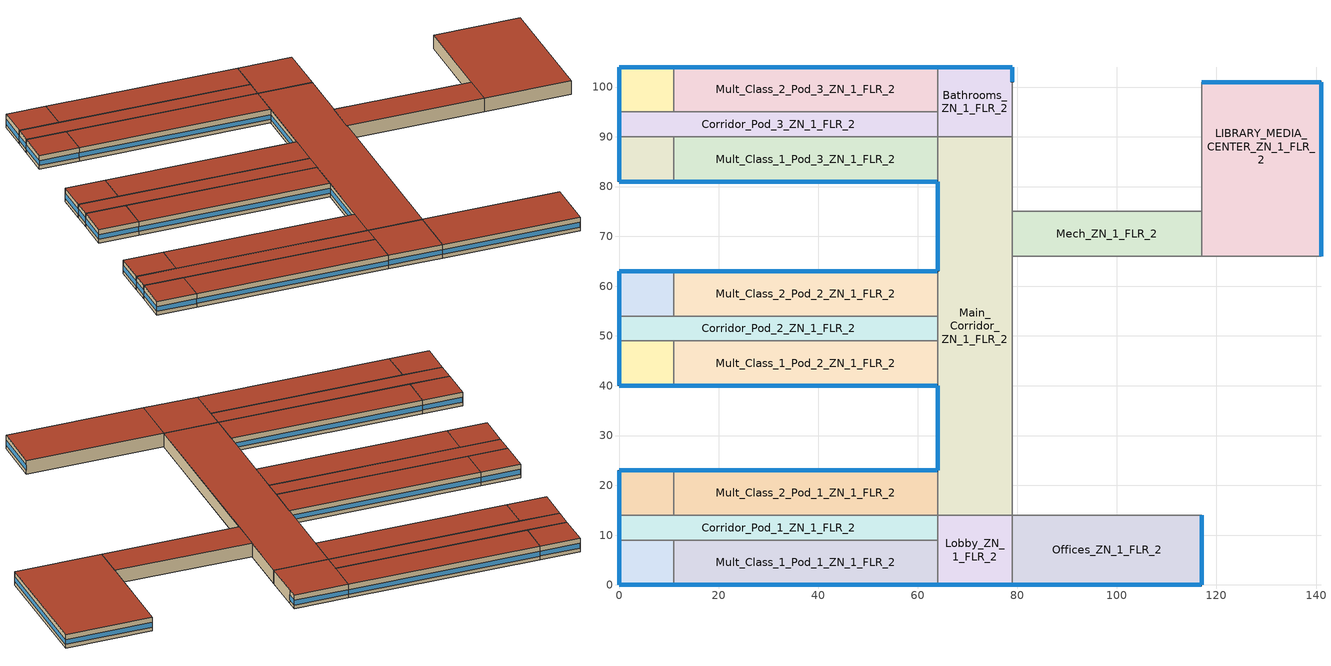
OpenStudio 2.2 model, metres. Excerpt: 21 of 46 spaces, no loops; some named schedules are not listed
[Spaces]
Bathrooms_ZN_1_FLR_2
 floor to Bathrooms_ZN_1_FLR_1: 79,104 79,90 64,90 64,104 z4
 wall outside: 79,101 79,104 64,104 z4:8
 wall to Auditorium_ZN_1_FLR_1: 79,90 79,101 z4:8
 wall to Mult_Class_2_Pod_3_ZN_1_FLR_2: 64,104 64,95 z4:8
 wall to Corridor_Pod_3_ZN_1_FLR_2: 64,95 64,90 z4:8
 wall to Main_Corridor_ZN_1_FLR_2: 64,90 79,90 z4:8
 window: 78.95,104 64.05,104 z5.1:6.51; 79,101.05 79,103.95 z5.1:6.55
 roof outside: 79,90 79,104 64,104 64,90 z8
Corner_Class_2_Pod_3_ZN_1_FLR_2
 floor to Corner_Class_2_Pod_3_ZN_1_FLR_1: 11,104 11,95 0,95 0,104 z4
 wall outside: 11,104 0,104 0,95 z4:8
 wall to Corridor_Pod_3_ZN_1_FLR_2: 0,95 11,95 z4:8
 wall to Mult_Class_2_Pod_3_ZN_1_FLR_2: 11,95 11,104 z4:8
 window: 0,103.95 0,95.05 z5.1:6.52; 10.95,104 0.05,104 z5.1:6.51
 roof outside: 11,95 11,104 0,104 0,95 z8
Corridor_Pod_1_ZN_1_FLR_2
 floor to Corridor_Pod_1_ZN_1_FLR_1: 64,14 64,9 0,9 0,14 z4
 wall outside: 0,14 0,9 z4:8
 wall to Corner_Class_1_Pod_1_ZN_1_FLR_2: 0,9 11,9 z4:8
 wall to Mult_Class_1_Pod_1_ZN_1_FLR_2: 11,9 64,9 z4:8
 wall to Corner_Class_2_Pod_1_ZN_1_FLR_2: 11,14 0,14 z4:8
 wall to Lobby_ZN_1_FLR_2: 64,9 64,14 z4:8
 wall to Mult_Class_2_Pod_1_ZN_1_FLR_2: 64,14 11,14 z4:8
 window: 0,13.95 0,9.05 z5.1:6.53
 roof outside: 64,9 64,14 0,14 0,9 z8
Corner_Class_1_Pod_3_ZN_1_FLR_2
 floor to Corner_Class_1_Pod_3_ZN_1_FLR_1: 11,90 11,81 0,81 0,90 z4
 wall outside: 0,90 0,81 11,81 z4:8
 wall to Mult_Class_1_Pod_3_ZN_1_FLR_2: 11,81 11,90 z4:8
 wall to Corridor_Pod_3_ZN_1_FLR_2: 11,90 0,90 z4:8
 window: 0.05,81 10.95,81 z5.1:6.51; 0,89.95 0,81.05 z5.1:6.52
 roof outside: 11,81 11,90 0,90 0,81 z8
Corner_Class_2_Pod_1_ZN_1_FLR_2
 floor to Corner_Class_2_Pod_1_ZN_1_FLR_1: 11,23 11,14 0,14 0,23 z4
 wall outside: 11,23 0,23 0,14 z4:8
 wall to Mult_Class_2_Pod_1_ZN_1_FLR_2: 11,14 11,23 z4:8
 window: 0,22.95 0,14.05 z5.1:6.52; 10.95,23 0.05,23 z5.1:6.51
 roof outside: 11,14 11,23 0,23 0,14 z8
Offices_ZN_1_FLR_2
 floor to Offices_ZN_1_FLR_1: 117,14 117,0 79,0 79,14 z4
 wall outside: 79,0 117,0 117,14 z4:8
 wall to Lobby_ZN_1_FLR_2: 79,14 79,0 z4:8
 wall to Gym_ZN_1_FLR_1: 117,14 79,14 z4:8
 window: 79.05,0 116.95,0 z5.1:6.5; 117,0.05 117,13.95 z5.1:6.51
 roof outside: 117,0 117,14 79,14 79,0 z8
Mult_Class_2_Pod_2_ZN_1_FLR_2
 floor to Mult_Class_2_Pod_2_ZN_1_FLR_1: 64,63 64,54 11,54 11,63 z4
 wall outside: 64,63 11,63 z4:8
 wall to Corridor_Pod_2_ZN_1_FLR_2: 11,54 64,54 z4:8
 wall to Main_Corridor_ZN_1_FLR_2: 64,54 64,63 z4:8
 wall to Corner_Class_2_Pod_2_ZN_1_FLR_2: 11,63 11,54 z4:8
 window: 63.95,63 11.05,63 z5.1:6.5
 roof outside: 64,54 64,63 11,63 11,54 z8
Mech_ZN_1_FLR_2
 floor to Mech_ZN_1_FLR_1: 117,75 117,66 79,66 79,75 z4
 wall to Gym_ZN_1_FLR_1: 79,66 117,66 z4:8
 wall to Main_Corridor_ZN_1_FLR_2: 79,75 79,66 z4:8
 wall to Auditorium_ZN_1_FLR_1: 117,75 79,75 z4:8
 wall to LIBRARY_MEDIA_CENTER_ZN_1_FLR_2: 117,66 117,75 z4:8
 roof outside: 117,66 117,75 79,75 79,66 z8
Corner_Class_1_Pod_1_ZN_1_FLR_2
 floor to Corner_Class_1_Pod_1_ZN_1_FLR_1: 11,9 11,0 0,0 0,9 z4
 wall outside: 0,9 0,0 11,0 z4:8
 wall to Mult_Class_1_Pod_1_ZN_1_FLR_2: 11,0 11,9 z4:8
 window: 0.05,0 10.95,0 z5.1:6.51; 0,8.95 0,0.05 z5.1:6.52
 roof outside: 11,0 11,9 0,9 0,0 z8
LIBRARY_MEDIA_CENTER_ZN_1_FLR_2
 floor to Kitchen_ZN_1_FLR_1: 141,75 141,66 117,66 117,75 z4
 floor to Cafeteria_ZN_1_FLR_1: 141,101 141,75 117,75 117,101 z4
 wall outside: 141,66 141,101 117,101 z4:8
 wall to Auditorium_ZN_1_FLR_1: 117,101 117,75 z4:8
 wall to Aux_Gym_ZN_1_FLR_1: 117,66 141,66 z4:8
 window: 141,66.05 141,100.95 z5.1:6.5; 140.95,101 117.05,101 z5.1:6.51
 roof outside: 141,66 141,101 117,101 117,66 z8
Corridor_Pod_3_ZN_1_FLR_2
 floor to Corridor_Pod_3_ZN_1_FLR_1: 64,95 64,90 0,90 0,95 z4
 wall outside: 0,95 0,90 z4:8
 wall to Mult_Class_2_Pod_3_ZN_1_FLR_2: 64,95 11,95 z4:8
 wall to Mult_Class_1_Pod_3_ZN_1_FLR_2: 11,90 64,90 z4:8
 window: 0,94.95 0,90.05 z5.1:6.53
 roof outside: 64,90 64,95 0,95 0,90 z8
Corner_Class_1_Pod_2_ZN_1_FLR_2
 floor to Corner_Class_1_Pod_2_ZN_1_FLR_1: 11,49 11,40 0,40 0,49 z4
 wall outside: 0,49 0,40 11,40 z4:8
 wall to Corridor_Pod_2_ZN_1_FLR_2: 11,49 0,49 z4:8
 wall to Mult_Class_1_Pod_2_ZN_1_FLR_2: 11,40 11,49 z4:8
 window: 0,48.95 0,40.05 z5.1:6.52; 0.05,40 10.95,40 z5.1:6.51
 roof outside: 11,40 11,49 0,49 0,40 z8
Corridor_Pod_2_ZN_1_FLR_2
 floor to Corridor_Pod_2_ZN_1_FLR_1: 64,54 64,49 0,49 0,54 z4
 wall outside: 0,54 0,49 z4:8
 wall to Mult_Class_1_Pod_2_ZN_1_FLR_2: 11,49 64,49 z4:8
 wall to Main_Corridor_ZN_1_FLR_2: 64,49 64,54 z4:8
 wall to Corner_Class_2_Pod_2_ZN_1_FLR_2: 11,54 0,54 z4:8
 window: 0,53.95 0,49.05 z5.1:6.53
 roof outside: 64,49 64,54 0,54 0,49 z8
Main_Corridor_ZN_1_FLR_2
 floor to Main_Corridor_ZN_1_FLR_1: 79,90 79,14 64,14 64,90 z4
 wall outside: 64,81 64,63 / 64,40 64,23 z4:8
 wall to Gym_ZN_1_FLR_1: 79,14 79,66 z4:8
 wall to Mult_Class_1_Pod_2_ZN_1_FLR_2: 64,49 64,40 z4:8
 wall to Auditorium_ZN_1_FLR_1: 79,75 79,90 z4:8
 wall to Mult_Class_2_Pod_1_ZN_1_FLR_2: 64,23 64,14 z4:8
 wall to Mult_Class_1_Pod_3_ZN_1_FLR_2: 64,90 64,81 z4:8
 wall to Lobby_ZN_1_FLR_2: 64,14 79,14 z4:8
 window: 64,39.95 64,23.05 / 64,80.95 64,63.05 z5.1:6.51
 roof outside: 79,14 79,90 64,90 64,14 z8
Mult_Class_2_Pod_1_ZN_1_FLR_2
 floor to Mult_Class_2_Pod_1_ZN_1_FLR_1: 64,23 64,14 11,14 11,23 z4
 wall outside: 64,23 11,23 z4:8
 window: 63.95,23 11.05,23 z5.1:6.5
 roof outside: 64,14 64,23 11,23 11,14 z8
Mult_Class_1_Pod_1_ZN_1_FLR_2
 floor to Mult_Class_1_Pod_1_ZN_1_FLR_1: 64,9 64,0 11,0 11,9 z4
 wall outside: 11,0 64,0 z4:8
 wall to Lobby_ZN_1_FLR_2: 64,0 64,9 z4:8
 window: 11.05,0 63.95,0 z5.1:6.5
 roof outside: 64,0 64,9 11,9 11,0 z8
Mult_Class_1_Pod_2_ZN_1_FLR_2
 floor to Mult_Class_1_Pod_2_ZN_1_FLR_1: 64,49 64,40 11,40 11,49 z4
 wall outside: 11,40 64,40 z4:8
 window: 11.05,40 63.95,40 z5.1:6.5
 roof outside: 64,40 64,49 11,49 11,40 z8
Mult_Class_1_Pod_3_ZN_1_FLR_2
 floor to Mult_Class_1_Pod_3_ZN_1_FLR_1: 64,90 64,81 11,81 11,90 z4
 wall outside: 11,81 64,81 z4:8
 window: 11.05,81 63.95,81 z5.1:6.5
 roof outside: 64,81 64,90 11,90 11,81 z8
Corner_Class_2_Pod_2_ZN_1_FLR_2
 floor to Corner_Class_2_Pod_2_ZN_1_FLR_1: 11,63 11,54 0,54 0,63 z4
 wall outside: 11,63 0,63 0,54 z4:8
 window: 0,62.95 0,54.05 z5.1:6.52; 10.95,63 0.05,63 z5.1:6.51
 roof outside: 11,54 11,63 0,63 0,54 z8
Mult_Class_2_Pod_3_ZN_1_FLR_2
 floor to Mult_Class_2_Pod_3_ZN_1_FLR_1: 64,104 64,95 11,95 11,104 z4
 wall outside: 64,104 11,104 z4:8
 window: 63.95,104 11.05,104 z5.1:6.5
 roof outside: 64,95 64,104 11,104 11,95 z8
Lobby_ZN_1_FLR_2
 floor to Lobby_ZN_1_FLR_1: 79,14 79,0 64,0 64,14 z4
 wall outside: 64,0 79,0 z4:8
 window: 64.05,0 78.95,0 z5.1:6.51
 roof outside: 79,0 79,14 64,14 64,0 z8
[Site]
Miami Intl Ap_FL_USA: Latitude {deg}=25.82; Longitude {deg}=-80.3; Time Zone {hr}=-5; Elevation {m}=11; Terrain=City
[Building]
-SecondarySchool-ASHRAE 169-2006-1A created: 2017-11-09 21:40:18 +0000: North Axis {deg}=0; Default Construction Set=90.1-2013 - SecSchl - ASHRAE 169-2006-1A; Standards Number of Stories=2; Standards Number of Above Ground Stories=0; Standards Building Type=SecondarySchool
[ClimateZones]
Climate Zone Institution Name 1=ASHRAE; Climate Zone Document Name 1=ANSI/ASHRAE Standard 169; Climate Zone Document Year 1=2006; Climate Zone Value 1=1A; Climate Zone Institution Name 2=CEC; Climate Zone Document Name 2=California Climate Zone Descriptions; Climate Zone Document Year 2=1995
[Site:WaterMainsTemperature]
Calculation Method=Correlation; Annual Average Outdoor Air Temperature {C}=24.4917; Maximum Difference In Monthly Average Outdoor Air Temperatures {deltaC}=8.7
[SizingPeriod:DesignDay] Barometric Pressure {Pa}=101193; Sky Clearness=0; Rain Indicator=0; Snow Indicator=0; Day of Month=21; Daylight Saving Time Indicator=0; Humidity Indicating Type=Wetbulb; Dry-Bulb Temperature Range Modifier Type=DefaultMultipliers
Name | Maximum Dry-Bulb Temperature {C} | Daily Dry-Bulb Temperature Range {deltaC} | Humidity Indicating Conditions at Maximum Dry-Bulb | Wind Speed {m/s} | Wind Direction {deg} | Month | Day Type | Solar Model Indicator | ASHRAE Taub | ASHRAE Taud
Miami Intl Ap Ann Htg 99.6% Condns DB | 8.7 | 0 | 8.7 | 3.8 | 340 | 1 | WinterDesignDay | ASHRAEClearSky
Miami Intl Ap Ann Clg .4% Condns DB=>MWB | 33.2 | 6.7 | 25.3 | 4.5 | 140 | 7 | SummerDesignDay | ASHRAETau | 0.528 | 1.905
[Site:GroundTemperature:BuildingSurface]
20.99, 20.98, 20.98, 21, 21.02, 23.23, 23.54, 23.61, 23.63, 21.37, 21.12, 21.04
[Material:NoMass] Thermal Absorptance=0.9; Solar Absorptance=0.7
Name | Roughness | Thermal Resistance {m2-K/W} | Visible Absorptance
CP02 CARPET PAD | VeryRough | 0.21648 | 0.8
Typical Insulation R-0.54 | Smooth | 0.0945033 | 0.7
Typical Carpet Pad | Smooth | 0.21648 | 0.8
Typical Insulation R-5.89 | Smooth | 1.03652 | 0.7
Typical Insulation R-19.72 | Smooth | 3.4722 | 0.7
Typical Insulation R-0.58 | Smooth | 0.101875 | 0.7
Typical Insulation | Smooth | 0.0282222 | 0.7
[Material]
Name | Roughness | Thickness {m} | Conductivity {W/m-K} | Density {kg/m3} | Specific Heat {J/kg-K} | Thermal Absorptance | Solar Absorptance | Visible Absorptance
100mm Normalweight concrete floor | MediumSmooth | 0.1016 | 2.31 | 2322 | 832
G01 13mm gypsum board | Smooth | 0.0127 | 0.16 | 800 | 1090 | 0.9 | 0.7 | 0.5
4 in. Normalweight Concrete Floor | MediumRough | 0.1016 | 2.31 | 2322 | 832 | 0.9 | 0.7 | 0.7
25mm Stucco | Smooth | 0.0254 | 0.72 | 1856 | 840 | 0.9 | 0.7 | 0.7
5/8 in. Gypsum Board | MediumSmooth | 0.0159 | 0.16 | 800 | 1090 | 0.9 | 0.7 | 0.7
Roof Membrane - Highly Reflective | VeryRough | 0.0095 | 0.16 | 1121.29 | 1460 | 0.75 | 0.45 | 0.7
Metal Roof Surface; F08 Metal surface | Smooth | 0.0008 | 45.28 | 7824 | 500 | 0.9 | 0.7 | 0.7
8 in. Normalweight Concrete Floor | MediumRough | 0.2032 | 2.31 | 2322 | 832 | 0.9 | 0.7 | 0.7
8 in. Concrete Block Basement Wall | MediumRough | 0.2032 | 1.326 | 1842 | 912 | 0.9 | 0.7 | 0.7
G05 25mm wood | MediumSmooth | 0.0254 | 0.15 | 608 | 1630 | 0.9 | 0.5 | 0.5
Std Wood 6inch | MediumSmooth | 0.15 | 0.12 | 540 | 1210 | 0.9 | 0.7 | 0.7
[Construction]
Typical Insulated Exterior Mass Floor R-3.11: Typical Insulation R-0.54, 4 in. Normalweight Concrete Floor, Typical Carpet Pad
Typical Insulated Steel Framed Exterior Wall R-8.06: 25mm Stucco, 5/8 in. Gypsum Board, Typical Insulation R-5.89, 5/8 in. Gypsum Board
Typical IEAD Roof - Highly Reflective R-20.83: Roof Membrane - Highly Reflective, Typical Insulation R-19.72, Metal Roof Surface
Typical Interior Floor: 100mm Normalweight concrete floor, CP02 CARPET PAD
Typical Interior Wall: G01 13mm gypsum board, G01 13mm gypsum board
Typical Interior Ceiling: CP02 CARPET PAD, 100mm Normalweight concrete floor
Typical Insulated Carpeted 8in Slab Floor: 8 in. Normalweight Concrete Floor, Typical Carpet Pad
Typical Insulated Basement Mass Wall: 8 in. Concrete Block Basement Wall
U 0.60 SHGC 0.25 Dbl 2.5mm air: Glass_2175_LayerAvg, Gap_1_W_0_0025, Glass_2022F_LayerAvg
Typical Insulated Metal Door R-1.43: F08 Metal surface, Typical Insulation R-0.58
Typical Overhead Door: Typical Insulation
U 0.75 SHGC 0.35 Simple Glazing Skylight: U 0.75 SHGC 0.35 Simple Glazing
Typical Interior Window: Clear 3mm
Typical Interior Door; Typical Interior Partition: G05 25mm wood
InteriorFurnishings: Std Wood 6inch
[DefaultConstructionSet]
90.1-2013 - SecSchl - ASHRAE 169-2006-1A: Default Exterior Surface Constructions=Default Surface Constructions 1; Default Interior Surface Constructions=Default Surface Constructions 2; Default Ground Contact Surface Constructions=Default Surface Constructions 3; Default Exterior SubSurface Constructions=Default Sub Surface Constructions 1; Default Interior SubSurface Constructions=Default Sub Surface Constructions 2; Interior Partition Construction=Typical Interior Partition
[DefaultSurfaceConstructions]
Name | Floor Construction | Wall Construction | Roof Ceiling Construction
Default Surface Constructions 1 | Typical Insulated Exterior Mass Floor R-3.11 | Typical Insulated Steel Framed Exterior Wall R-8.06 | Typical IEAD Roof - Highly Reflective R-20.83
Default Surface Constructions 2 | Typical Interior Floor | Typical Interior Wall | Typical Interior Ceiling
Default Surface Constructions 3 | Typical Insulated Carpeted 8in Slab Floor | Typical Insulated Basement Mass Wall
[DefaultSubSurfaceConstructions]
Name | Fixed Window Construction | Operable Window Construction | Door Construction | Overhead Door Construction | Skylight Construction | Tubular Daylight Dome Construction | Tubular Daylight Diffuser Construction
Default Sub Surface Constructions 1 | U 0.60 SHGC 0.25 Dbl 2.5mm air | U 0.60 SHGC 0.25 Dbl 2.5mm air | Typical Insulated Metal Door R-1.43 | Typical Overhead Door | U 0.75 SHGC 0.35 Simple Glazing Skylight | Typical Interior Window | Typical Interior Window
Default Sub Surface Constructions 2 | Typical Interior Window | Typical Interior Window | Typical Interior Door
[WindowMaterial:Glazing] Optical Data Type=SpectralAverage; Infrared Transmittance at Normal Incidence=0; Back Side Infrared Hemispherical Emissivity=0.84; Dirt Correction Factor for Solar and Visible Transmittance=1; Solar Diffusing=No
Name | Thickness {m} | Solar Transmittance at Normal Incidence | Front Side Solar Reflectance at Normal Incidence | Back Side Solar Reflectance at Normal Incidence | Visible Transmittance at Normal Incidence | Front Side Visible Reflectance at Normal Incidence | Back Side Visible Reflectance at Normal Incidence | Front Side Infrared Hemispherical Emissivity | Conductivity {W/m-K}
Glass_2175_LayerAvg | 0.0086 | 0.167758 | 0.217606 | 0.437978 | 0.416044 | 0.078729 | 0.10654 | 0.84 | 1
Glass_2022F_LayerAvg | 0.0039 | 0.355897 | 0.394095 | 0.265645 | 0.677694 | 0.042734 | 0.05547 | 0.046 | 1
Clear 3mm | 0.003 | 0.837 | 0.075 | 0.075 | 0.898 | 0.081 | 0.081 | 0.84 | 0.9
[WindowMaterial:Gas]
Gap_1_W_0_0025: Gas Type=Air; Thickness {m}=0.0025
[WindowMaterial:SimpleGlazingSystem]
U 0.75 SHGC 0.35 Simple Glazing: U-Factor {W/m2-K}=4.2587; Solar Heat Gain Coefficient=0.35; Visible Transmittance=0.23
[Space] Building Story=Building Story 2; Part of Total Floor Area=Yes
Name | Space Type | Thermal Zone
Bathrooms_ZN_1_FLR_2 | SecondarySchool Restroom | Bathrooms_ZN_1_FLR_2 ZN
Corner_Class_2_Pod_3_ZN_1_FLR_2 | SecondarySchool Classroom | Corner_Class_2_Pod_3_ZN_1_FLR_2 ZN
Corridor_Pod_1_ZN_1_FLR_2 | SecondarySchool Corridor | Corridor_Pod_1_ZN_1_FLR_2 ZN
LIBRARY_MEDIA_CENTER_ZN_1_FLR_2 | SecondarySchool Library | LIBRARY_MEDIA_CENTER_ZN_1_FLR_2 ZN
Mult_Class_1_Pod_3_ZN_1_FLR_2 | SecondarySchool Classroom | Mult_Class_1_Pod_3_ZN_1_FLR_2 ZN
Corner_Class_1_Pod_3_ZN_1_FLR_2 | SecondarySchool Classroom | Corner_Class_1_Pod_3_ZN_1_FLR_2 ZN
Corner_Class_2_Pod_1_ZN_1_FLR_2 | SecondarySchool Classroom | Corner_Class_2_Pod_1_ZN_1_FLR_2 ZN
Offices_ZN_1_FLR_2 | SecondarySchool Office | Offices_ZN_1_FLR_2 ZN
Mult_Class_2_Pod_3_ZN_1_FLR_2 | SecondarySchool Classroom | Mult_Class_2_Pod_3_ZN_1_FLR_2 ZN
Corridor_Pod_2_ZN_1_FLR_2 | SecondarySchool Corridor | Corridor_Pod_2_ZN_1_FLR_2 ZN
Mult_Class_2_Pod_2_ZN_1_FLR_2 | SecondarySchool Classroom | Mult_Class_2_Pod_2_ZN_1_FLR_2 ZN
Mech_ZN_1_FLR_2 | SecondarySchool Mechanical | Mech_ZN_1_FLR_2 ZN
Corner_Class_1_Pod_1_ZN_1_FLR_2 | SecondarySchool Classroom | Corner_Class_1_Pod_1_ZN_1_FLR_2 ZN
Corridor_Pod_3_ZN_1_FLR_2 | SecondarySchool Corridor | Corridor_Pod_3_ZN_1_FLR_2 ZN
Mult_Class_2_Pod_1_ZN_1_FLR_2 | SecondarySchool Classroom | Mult_Class_2_Pod_1_ZN_1_FLR_2 ZN
Corner_Class_1_Pod_2_ZN_1_FLR_2 | SecondarySchool Classroom | Corner_Class_1_Pod_2_ZN_1_FLR_2 ZN
Corner_Class_2_Pod_2_ZN_1_FLR_2 | SecondarySchool Classroom | Corner_Class_2_Pod_2_ZN_1_FLR_2 ZN
Mult_Class_1_Pod_1_ZN_1_FLR_2 | SecondarySchool Classroom | Mult_Class_1_Pod_1_ZN_1_FLR_2 ZN
Main_Corridor_ZN_1_FLR_2 | SecondarySchool Corridor | Main_Corridor_ZN_1_FLR_2 ZN
Lobby_ZN_1_FLR_2 | SecondarySchool Lobby | Lobby_ZN_1_FLR_2 ZN
Mult_Class_1_Pod_2_ZN_1_FLR_2 | SecondarySchool Classroom | Mult_Class_1_Pod_2_ZN_1_FLR_2 ZN
[BuildingStory]
Building Story 2: Nominal Z Coordinate {m}=4
[SpaceType] Standards Building Type=SecondarySchool
Name | Default Schedule Set | Design Specification Outdoor Air Object | Standards Space Type
SecondarySchool Office | SecondarySchool Office Schedule Set | SecondarySchool Office Ventilation | Office
SecondarySchool Lobby | SecondarySchool Lobby Schedule Set | SecondarySchool Lobby Ventilation | Lobby
SecondarySchool Mechanical | SecondarySchool Mechanical Schedule Set | SecondarySchool Mechanical Ventilation | Mechanical
SecondarySchool Restroom | SecondarySchool Restroom Schedule Set | SecondarySchool Restroom Ventilation | Restroom
SecondarySchool Library | SecondarySchool Library Schedule Set | SecondarySchool Library Ventilation | Library
SecondarySchool Corridor | SecondarySchool Corridor Schedule Set | SecondarySchool Corridor Ventilation | Corridor
SecondarySchool Classroom | SecondarySchool Classroom Schedule Set | SecondarySchool Classroom Ventilation | Classroom
[People:Definition] Number of People Calculation Method=People/Area; Fraction Radiant=0.3
Name | People per Space Floor Area {person/m2}
SecondarySchool Classroom People Definition | 0.376737
SecondarySchool Library People Definition | 0.107639
SecondarySchool Office People Definition | 0.0538196
[People] Work Efficiency Schedule=Work Efficiency Schedule; Clothing Insulation Schedule=Clothing Schedule; Air Velocity Schedule=Air Velocity Schedule
Name | People Definition | Space or SpaceType
SecondarySchool Classroom People | SecondarySchool Classroom People Definition | SecondarySchool Classroom
SecondarySchool Library People | SecondarySchool Library People Definition | SecondarySchool Library
SecondarySchool Office People | SecondarySchool Office People Definition | SecondarySchool Office
[Lights:Definition] Design Level Calculation Method=Watts/Area; Fraction Radiant=0.37; Fraction Visible=0.2
Name | Watts per Space Floor Area {W/m2}
SecondarySchool Classroom Lights Definition | 13.3472
SecondarySchool Corridor Lights Definition | 7.10418
SecondarySchool Library Lights Definition | 12.8091
SecondarySchool Lobby Lights Definition | 9.68752
SecondarySchool Mechanical Lights Definition | 4.52084
SecondarySchool Office Lights Definition | 11.9479
SecondarySchool Restroom Lights Definition | 10.5486
[Lights]
Name | Lights Definition | Space or SpaceType | Schedule
SecondarySchool Classroom Lights | SecondarySchool Classroom Lights Definition | SecondarySchool Classroom | SchoolSecondary BLDG_LIGHT_CLASSROOM_SCH OccSensor Reduction
SecondarySchool Corridor Lights | SecondarySchool Corridor Lights Definition | SecondarySchool Corridor
SecondarySchool Library Lights | SecondarySchool Library Lights Definition | SecondarySchool Library
SecondarySchool Lobby Lights | SecondarySchool Lobby Lights Definition | SecondarySchool Lobby
SecondarySchool Mechanical Lights | SecondarySchool Mechanical Lights Definition | SecondarySchool Mechanical
SecondarySchool Office Lights | SecondarySchool Office Lights Definition | SecondarySchool Office | SchoolSecondary BLDG_LIGHT_OFFICE_SCH OccSensor Reduction
SecondarySchool Restroom Lights | SecondarySchool Restroom Lights Definition | SecondarySchool Restroom | SchoolSecondary BLDG_LIGHT_BATH_SCH OccSensor Reduction
[ElectricEquipment:Definition] Design Level Calculation Method=Watts/Area; Fraction Radiant=0.5
Name | Watts per Space Floor Area {W/m2}
SecondarySchool Classroom Elec Equip Definition | 9.99967
SecondarySchool Corridor Elec Equip Definition; SecondarySchool Lobby Elec Equip Definition; SecondarySchool Mechanical Elec Equip Definition; SecondarySchool Restroom Elec Equip Definition | 3.98265
SecondarySchool Library Elec Equip Definition | 10.0104
SecondarySchool Office Elec Equip Definition | 10.7639
[ElectricEquipment]
Name | Electric Equipment Definition | Space or SpaceType
SecondarySchool Classroom Elec Equip | SecondarySchool Classroom Elec Equip Definition | SecondarySchool Classroom
SecondarySchool Corridor Elec Equip | SecondarySchool Corridor Elec Equip Definition | SecondarySchool Corridor
SecondarySchool Library Elec Equip | SecondarySchool Library Elec Equip Definition | SecondarySchool Library
SecondarySchool Lobby Elec Equip | SecondarySchool Lobby Elec Equip Definition | SecondarySchool Lobby
SecondarySchool Mechanical Elec Equip | SecondarySchool Mechanical Elec Equip Definition | SecondarySchool Mechanical
SecondarySchool Office Elec Equip | SecondarySchool Office Elec Equip Definition | SecondarySchool Office
SecondarySchool Restroom Elec Equip | SecondarySchool Restroom Elec Equip Definition | SecondarySchool Restroom
[DesignSpecification:OutdoorAir] Outdoor Air Method=Sum; Outdoor Air Flow per Person {m3/s-person}=0; Outdoor Air Flow Rate {m3/s}=0; Outdoor Air Flow Air Changes per Hour {1/hr}=0
Name | Outdoor Air Flow per Floor Area {m3/s-m2}
SecondarySchool Classroom Ventilation | 0.0023876
SecondarySchool Corridor Ventilation; SecondarySchool Lobby Ventilation; SecondarySchool Restroom Ventilation | 0.0003048
SecondarySchool Library Ventilation | 0.0011176
SecondarySchool Mechanical Ventilation | 0.0006096
SecondarySchool Office Ventilation | 0.0004318
[DefaultScheduleSet] People Activity Level Schedule=SchoolSecondary ACTIVITY_SCH; Electric Equipment Schedule=SchoolSecondary BLDG_EQUIP_SCH; Infiltration Schedule=SchoolSecondary INFIL_SCH_PNNL
Name | Number of People Schedule | Lighting Schedule
SecondarySchool Classroom Schedule Set | SchoolSecondary BLDG_OCC_SCH | SchoolSecondary BLDG_LIGHT_CLASSROOM_SCH
SecondarySchool Corridor Schedule Set | SchoolSecondary BLDG_OCC_SCH | SchoolSecondary BLDG_LIGHT_CORRIDOR_SCH
SecondarySchool Library Schedule Set | SchoolSecondary BLDG_OCC_SCH | SchoolSecondary BLDG_LIGHT_LIBRARY_SCH
SecondarySchool Lobby Schedule Set | SchoolSecondary BLDG_OCC_SCH | SchoolSecondary BLDG_LIGHT_LOBBYFLR1_SCH
SecondarySchool Mechanical Schedule Set | SchoolSecondary BLDG_OCC_SCH | SchoolSecondary BLDG_LIGHT_SCH
SecondarySchool Office Schedule Set | SchoolSecondary BLDG_OCC_SCH_Offices | SchoolSecondary BLDG_LIGHT_OFFICE_SCH
SecondarySchool Restroom Schedule Set | SchoolSecondary BLDG_OCC_SCH | SchoolSecondary BLDG_LIGHT_BATH_SCH
[ThermostatSetpoint:DualSetpoint]
Name | Heating Setpoint Temperature Schedule | Cooling Setpoint Temperature Schedule
SecondarySchool Restroom Thermostat 2; SecondarySchool Mechanical Thermostat 2 | SchoolSecondary HTGSETP_SCH_Setback | SchoolSecondary CLGSETP_SCH_Setback
SecondarySchool Classroom Thermostat 2; SecondarySchool Classroom Thermostat 4; SecondarySchool Classroom Thermostat 6; SecondarySchool Classroom Thermostat 8; SecondarySchool Classroom Thermostat 10; SecondarySchool Classroom Thermostat 12; SecondarySchool Corridor Thermostat 2; SecondarySchool Corridor Thermostat 4; SecondarySchool Corridor Thermostat 6; SecondarySchool Library Thermostat 1; SecondarySchool Lobby Thermostat 2; SecondarySchool Corridor Thermostat 8; SecondarySchool Classroom Thermostat 14; SecondarySchool Classroom Thermostat 16; SecondarySchool Classroom Thermostat 18; SecondarySchool Classroom Thermostat 20; SecondarySchool Classroom Thermostat 22; SecondarySchool Classroom Thermostat 24; SecondarySchool Office Thermostat 2 | SchoolSecondary HTGSETP_SCH_YES_OPTIMUM | SchoolSecondary CLGSETP_SCH_NO_SETBACK
[SpaceInfiltration:DesignFlowRate] Schedule=SchoolSecondary INFIL_SCH_PNNL; Design Flow Rate Calculation Method=Flow/ExteriorArea; Constant Term Coefficient=0; Temperature Term Coefficient=0; Velocity Term Coefficient=0.224; Velocity Squared Term Coefficient=0
Name | Space or SpaceType | Flow per Exterior Surface Area {m3/s-m2}
Bathrooms_ZN_1_FLR_2 Infiltration | Bathrooms_ZN_1_FLR_2 | 0.000145423
Corner_Class_1_Pod_1_ZN_1_FLR_2 Infiltration | Corner_Class_1_Pod_1_ZN_1_FLR_2 | 0.000254558
Corner_Class_1_Pod_2_ZN_1_FLR_2 Infiltration | Corner_Class_1_Pod_2_ZN_1_FLR_2 | 0.000254558
Corner_Class_1_Pod_3_ZN_1_FLR_2 Infiltration | Corner_Class_1_Pod_3_ZN_1_FLR_2 | 0.000254558
Corner_Class_2_Pod_1_ZN_1_FLR_2 Infiltration | Corner_Class_2_Pod_1_ZN_1_FLR_2 | 0.000254558
Corner_Class_2_Pod_2_ZN_1_FLR_2 Infiltration | Corner_Class_2_Pod_2_ZN_1_FLR_2 | 0.000254558
Corner_Class_2_Pod_3_ZN_1_FLR_2 Infiltration | Corner_Class_2_Pod_3_ZN_1_FLR_2 | 0.000254558
Corridor_Pod_1_ZN_1_FLR_2 Infiltration | Corridor_Pod_1_ZN_1_FLR_2 | 3.35043e-05
Corridor_Pod_2_ZN_1_FLR_2 Infiltration | Corridor_Pod_2_ZN_1_FLR_2 | 3.35043e-05
Corridor_Pod_3_ZN_1_FLR_2 Infiltration | Corridor_Pod_3_ZN_1_FLR_2 | 3.35043e-05
LIBRARY_MEDIA_CENTER_ZN_1_FLR_2 Infiltration | LIBRARY_MEDIA_CENTER_ZN_1_FLR_2 | 0.000124925
Lobby_ZN_1_FLR_2 Infiltration | Lobby_ZN_1_FLR_2 | 0.000126572
Main_Corridor_ZN_1_FLR_2 Infiltration | Main_Corridor_ZN_1_FLR_2 | 6.22971e-05
Mult_Class_1_Pod_1_ZN_1_FLR_2 Infiltration | Mult_Class_1_Pod_1_ZN_1_FLR_2 | 0.000175253
Mult_Class_1_Pod_2_ZN_1_FLR_2 Infiltration | Mult_Class_1_Pod_2_ZN_1_FLR_2 | 0.000175253
Mult_Class_1_Pod_3_ZN_1_FLR_2 Infiltration | Mult_Class_1_Pod_3_ZN_1_FLR_2 | 0.000175253
Mult_Class_2_Pod_1_ZN_1_FLR_2 Infiltration | Mult_Class_2_Pod_1_ZN_1_FLR_2 | 0.000175253
Mult_Class_2_Pod_2_ZN_1_FLR_2 Infiltration | Mult_Class_2_Pod_2_ZN_1_FLR_2 | 0.000175253
Mult_Class_2_Pod_3_ZN_1_FLR_2 Infiltration | Mult_Class_2_Pod_3_ZN_1_FLR_2 | 0.000175253
Offices_ZN_1_FLR_2 Infiltration | Offices_ZN_1_FLR_2 | 0.000160096
[InternalMass:Definition]
Internal Mass Definition 1: Construction=InteriorFurnishings; Design Level Calculation Method=SurfaceArea/Area; Surface Area per Space Floor Area=2
[InternalMass] Internal Mass Definition=Internal Mass Definition 1
Name | Space or SpaceType
Corner_Class_1_Pod_1_ZN_1_FLR_2 Mass | Corner_Class_1_Pod_1_ZN_1_FLR_2
Mult_Class_1_Pod_1_ZN_1_FLR_2 Mass | Mult_Class_1_Pod_1_ZN_1_FLR_2
Corridor_Pod_1_ZN_1_FLR_2 Mass | Corridor_Pod_1_ZN_1_FLR_2
Corner_Class_2_Pod_1_ZN_1_FLR_2 Mass | Corner_Class_2_Pod_1_ZN_1_FLR_2
Mult_Class_2_Pod_1_ZN_1_FLR_2 Mass | Mult_Class_2_Pod_1_ZN_1_FLR_2
Corner_Class_1_Pod_2_ZN_1_FLR_2 Mass | Corner_Class_1_Pod_2_ZN_1_FLR_2
Mult_Class_1_Pod_2_ZN_1_FLR_2 Mass | Mult_Class_1_Pod_2_ZN_1_FLR_2
Corridor_Pod_2_ZN_1_FLR_2 Mass | Corridor_Pod_2_ZN_1_FLR_2
Corner_Class_2_Pod_2_ZN_1_FLR_2 Mass | Corner_Class_2_Pod_2_ZN_1_FLR_2
Mult_Class_2_Pod_2_ZN_1_FLR_2 Mass | Mult_Class_2_Pod_2_ZN_1_FLR_2
Corner_Class_1_Pod_3_ZN_1_FLR_2 Mass | Corner_Class_1_Pod_3_ZN_1_FLR_2
Mult_Class_1_Pod_3_ZN_1_FLR_2 Mass | Mult_Class_1_Pod_3_ZN_1_FLR_2
Corridor_Pod_3_ZN_1_FLR_2 Mass | Corridor_Pod_3_ZN_1_FLR_2
Corner_Class_2_Pod_3_ZN_1_FLR_2 Mass | Corner_Class_2_Pod_3_ZN_1_FLR_2
Mult_Class_2_Pod_3_ZN_1_FLR_2 Mass | Mult_Class_2_Pod_3_ZN_1_FLR_2
Main_Corridor_ZN_1_FLR_2 Mass | Main_Corridor_ZN_1_FLR_2
Lobby_ZN_1_FLR_2 Mass | Lobby_ZN_1_FLR_2
Bathrooms_ZN_1_FLR_2 Mass; Bathrooms_ZN_1_FLR_2 Mass 1 | Bathrooms_ZN_1_FLR_2
Offices_ZN_1_FLR_2 Mass | Offices_ZN_1_FLR_2
LIBRARY_MEDIA_CENTER_ZN_1_FLR_2 Mass | LIBRARY_MEDIA_CENTER_ZN_1_FLR_2
Mech_ZN_1_FLR_2 Mass | Mech_ZN_1_FLR_2
[ThermalZone] Use Ideal Air Loads=No
Name | Primary Daylighting Control | Fraction of Zone Controlled by Primary Daylighting Control | Secondary Daylighting Control | Fraction of Zone Controlled by Secondary Daylighting Control | Thermostat
Bathrooms_ZN_1_FLR_2 ZN | Bathrooms_ZN_1_FLR_2 Daylt Sensor 1 | 0.200049 | Bathrooms_ZN_1_FLR_2 Daylt Sensor 2 | 0.158434 | SecondarySchool Restroom Thermostat 2
Corner_Class_1_Pod_1_ZN_1_FLR_2 ZN | Corner_Class_1_Pod_1_ZN_1_FLR_2 Daylt Sensor 1 | 0.444052 | Corner_Class_1_Pod_1_ZN_1_FLR_2 Daylt Sensor 2 | 0.316343 | SecondarySchool Classroom Thermostat 2
Corner_Class_1_Pod_2_ZN_1_FLR_2 ZN | Corner_Class_1_Pod_2_ZN_1_FLR_2 Daylt Sensor 1 | 0.444052 | Corner_Class_1_Pod_2_ZN_1_FLR_2 Daylt Sensor 2 | 0.316343 | SecondarySchool Classroom Thermostat 4
Corner_Class_1_Pod_3_ZN_1_FLR_2 ZN | Corner_Class_1_Pod_3_ZN_1_FLR_2 Daylt Sensor 1 | 0.444052 | Corner_Class_1_Pod_3_ZN_1_FLR_2 Daylt Sensor 2 | 0.316343 | SecondarySchool Classroom Thermostat 6
Corner_Class_2_Pod_1_ZN_1_FLR_2 ZN | Corner_Class_2_Pod_1_ZN_1_FLR_2 Daylt Sensor 1 | 0.444052 | Corner_Class_2_Pod_1_ZN_1_FLR_2 Daylt Sensor 2 | 0.316343 | SecondarySchool Classroom Thermostat 8
Corner_Class_2_Pod_2_ZN_1_FLR_2 ZN | Corner_Class_2_Pod_2_ZN_1_FLR_2 Daylt Sensor 1 | 0.444052 | Corner_Class_2_Pod_2_ZN_1_FLR_2 Daylt Sensor 2 | 0.316343 | SecondarySchool Classroom Thermostat 10
Corner_Class_2_Pod_3_ZN_1_FLR_2 ZN | Corner_Class_2_Pod_3_ZN_1_FLR_2 Daylt Sensor 1 | 0.444052 | Corner_Class_2_Pod_3_ZN_1_FLR_2 Daylt Sensor 2 | 0.316343 | SecondarySchool Classroom Thermostat 12
Corridor_Pod_1_ZN_1_FLR_2 ZN |  |  |  |  | SecondarySchool Corridor Thermostat 2
Corridor_Pod_2_ZN_1_FLR_2 ZN |  |  |  |  | SecondarySchool Corridor Thermostat 4
Corridor_Pod_3_ZN_1_FLR_2 ZN |  |  |  |  | SecondarySchool Corridor Thermostat 6
LIBRARY_MEDIA_CENTER_ZN_1_FLR_2 ZN | LIBRARY_MEDIA_CENTER_ZN_1_FLR_2 Daylt Sensor 1 | 0.16846 | LIBRARY_MEDIA_CENTER_ZN_1_FLR_2 Daylt Sensor 2 | 0.15352 | SecondarySchool Library Thermostat 1
Lobby_ZN_1_FLR_2 ZN | Lobby_ZN_1_FLR_2 Daylt Sensor 1 | 0.179241 | Lobby_ZN_1_FLR_2 Daylt Sensor 2 | 0.179241 | SecondarySchool Lobby Thermostat 2
Main_Corridor_ZN_1_FLR_2 ZN | Main_Corridor_ZN_1_FLR_2 Daylt Sensor 1 | 0.087597 | Main_Corridor_ZN_1_FLR_2 Daylt Sensor 2 | 0.087597 | SecondarySchool Corridor Thermostat 8
Mech_ZN_1_FLR_2 ZN |  |  |  |  | SecondarySchool Mechanical Thermostat 2
Mult_Class_1_Pod_1_ZN_1_FLR_2 ZN | Mult_Class_1_Pod_1_ZN_1_FLR_2 Daylt Sensor 1 | 0.278073 | Mult_Class_1_Pod_1_ZN_1_FLR_2 Daylt Sensor 2 | 0.278073 | SecondarySchool Classroom Thermostat 14
Mult_Class_1_Pod_2_ZN_1_FLR_2 ZN | Mult_Class_1_Pod_2_ZN_1_FLR_2 Daylt Sensor 1 | 0.278073 | Mult_Class_1_Pod_2_ZN_1_FLR_2 Daylt Sensor 2 | 0.278073 | SecondarySchool Classroom Thermostat 16
Mult_Class_1_Pod_3_ZN_1_FLR_2 ZN | Mult_Class_1_Pod_3_ZN_1_FLR_2 Daylt Sensor 1 | 0.278073 | Mult_Class_1_Pod_3_ZN_1_FLR_2 Daylt Sensor 2 | 0.278073 | SecondarySchool Classroom Thermostat 18
Mult_Class_2_Pod_1_ZN_1_FLR_2 ZN | Mult_Class_2_Pod_1_ZN_1_FLR_2 Daylt Sensor 1 | 0.278073 | Mult_Class_2_Pod_1_ZN_1_FLR_2 Daylt Sensor 2 | 0.278073 | SecondarySchool Classroom Thermostat 20
Mult_Class_2_Pod_2_ZN_1_FLR_2 ZN | Mult_Class_2_Pod_2_ZN_1_FLR_2 Daylt Sensor 1 | 0.278073 | Mult_Class_2_Pod_2_ZN_1_FLR_2 Daylt Sensor 2 | 0.278073 | SecondarySchool Classroom Thermostat 22
Mult_Class_2_Pod_3_ZN_1_FLR_2 ZN | Mult_Class_2_Pod_3_ZN_1_FLR_2 Daylt Sensor 1 | 0.278073 | Mult_Class_2_Pod_3_ZN_1_FLR_2 Daylt Sensor 2 | 0.278073 | SecondarySchool Classroom Thermostat 24
Offices_ZN_1_FLR_2 ZN | Offices_ZN_1_FLR_2 Daylt Sensor 1 | 0.233078 | Offices_ZN_1_FLR_2 Daylt Sensor 2 | 0.209452 | SecondarySchool Office Thermostat 2
[Exterior:Lights:Definition]
Name | Design Level {W}
Occ Sensing Exterior Lights Def | 8427.85
NonDimming Exterior Lights Def | 353.47
[Exterior:Lights] Control Option=AstronomicalClock
Name | Exterior Lights Definition | Schedule
Occ Sensing Exterior Lights Def | Occ Sensing Exterior Lights Def | SchoolSecondary Exterior_lighting_schedule_b
NonDimming Exterior Lights Def | NonDimming Exterior Lights Def | SchoolSecondary Exterior_lighting_schedule_a
[Daylighting:Control] Position Z-Coordinate {m}=0.762; Lighting Control Type=Stepped; Minimum Input Power Fraction for Continuous Dimming Control=0.3; Minimum Light Output Fraction for Continuous Dimming Control=0.2; Number of Stepped Control Steps=3; Probability Lighting will be Reset When Needed in Manual Stepped Control=1; Maximum Allowable Discomfort Glare Index=22
Name | Space | Position X-Coordinate {m} | Position Y-Coordinate {m} | Illuminance Setpoint {lux}
Bathrooms_ZN_1_FLR_2 Daylt Sensor 1 | Bathrooms_ZN_1_FLR_2 | 13.3181 | 12.5 | 375
Bathrooms_ZN_1_FLR_2 Daylt Sensor 2 | Bathrooms_ZN_1_FLR_2 | 11.6108 | 12.5 | 375
Corner_Class_1_Pod_1_ZN_1_FLR_2 Daylt Sensor 1 | Corner_Class_1_Pod_1_ZN_1_FLR_2 | 5.5 | 1.65848 | 500
Corner_Class_1_Pod_1_ZN_1_FLR_2 Daylt Sensor 2 | Corner_Class_1_Pod_1_ZN_1_FLR_2 | 5.5 | 3.34208 | 500
Corner_Class_1_Pod_2_ZN_1_FLR_2 Daylt Sensor 1 | Corner_Class_1_Pod_2_ZN_1_FLR_2 | 5.5 | 1.65848 | 500
Corner_Class_1_Pod_2_ZN_1_FLR_2 Daylt Sensor 2 | Corner_Class_1_Pod_2_ZN_1_FLR_2 | 5.5 | 3.34208 | 500
Corner_Class_1_Pod_3_ZN_1_FLR_2 Daylt Sensor 1 | Corner_Class_1_Pod_3_ZN_1_FLR_2 | 5.5 | 1.65848 | 500
Corner_Class_1_Pod_3_ZN_1_FLR_2 Daylt Sensor 2 | Corner_Class_1_Pod_3_ZN_1_FLR_2 | 5.5 | 3.34208 | 500
Corner_Class_2_Pod_1_ZN_1_FLR_2 Daylt Sensor 1 | Corner_Class_2_Pod_1_ZN_1_FLR_2 | 1.66037 | 4.5 | 500
Corner_Class_2_Pod_1_ZN_1_FLR_2 Daylt Sensor 2 | Corner_Class_2_Pod_1_ZN_1_FLR_2 | 3.3459 | 4.5 | 500
Corner_Class_2_Pod_2_ZN_1_FLR_2 Daylt Sensor 1 | Corner_Class_2_Pod_2_ZN_1_FLR_2 | 1.66037 | 4.5 | 500
Corner_Class_2_Pod_2_ZN_1_FLR_2 Daylt Sensor 2 | Corner_Class_2_Pod_2_ZN_1_FLR_2 | 3.3459 | 4.5 | 500
Corner_Class_2_Pod_3_ZN_1_FLR_2 Daylt Sensor 1 | Corner_Class_2_Pod_3_ZN_1_FLR_2 | 1.66037 | 4.5 | 500
Corner_Class_2_Pod_3_ZN_1_FLR_2 Daylt Sensor 2 | Corner_Class_2_Pod_3_ZN_1_FLR_2 | 3.3459 | 4.5 | 500
LIBRARY_MEDIA_CENTER_ZN_1_FLR_2 Daylt Sensor 1 | LIBRARY_MEDIA_CENTER_ZN_1_FLR_2 | 22.3473 | 17.5 | 500
LIBRARY_MEDIA_CENTER_ZN_1_FLR_2 Daylt Sensor 2 | LIBRARY_MEDIA_CENTER_ZN_1_FLR_2 | 20.6696 | 17.5 | 500
Lobby_ZN_1_FLR_2 Daylt Sensor 1 | Lobby_ZN_1_FLR_2 | 7.5 | 1.65619 | 300
Lobby_ZN_1_FLR_2 Daylt Sensor 2 | Lobby_ZN_1_FLR_2 | 7.5 | 3.33748 | 300
Main_Corridor_ZN_1_FLR_2 Daylt Sensor 1 | Main_Corridor_ZN_1_FLR_2 | 1.65547 | 17.5 | 375
Main_Corridor_ZN_1_FLR_2 Daylt Sensor 2 | Main_Corridor_ZN_1_FLR_2 | 3.33603 | 17.5 | 375
Mult_Class_1_Pod_1_ZN_1_FLR_2 Daylt Sensor 1 | Mult_Class_1_Pod_1_ZN_1_FLR_2 | 26.5 | 1.65176 | 500
Mult_Class_1_Pod_1_ZN_1_FLR_2 Daylt Sensor 2 | Mult_Class_1_Pod_1_ZN_1_FLR_2 | 26.5 | 3.32854 | 500
Mult_Class_1_Pod_2_ZN_1_FLR_2 Daylt Sensor 1 | Mult_Class_1_Pod_2_ZN_1_FLR_2 | 26.5 | 1.65176 | 500
Mult_Class_1_Pod_2_ZN_1_FLR_2 Daylt Sensor 2 | Mult_Class_1_Pod_2_ZN_1_FLR_2 | 26.5 | 3.32854 | 500
Mult_Class_1_Pod_3_ZN_1_FLR_2 Daylt Sensor 1 | Mult_Class_1_Pod_3_ZN_1_FLR_2 | 26.5 | 1.65176 | 500
Mult_Class_1_Pod_3_ZN_1_FLR_2 Daylt Sensor 2 | Mult_Class_1_Pod_3_ZN_1_FLR_2 | 26.5 | 3.32854 | 500
Mult_Class_2_Pod_1_ZN_1_FLR_2 Daylt Sensor 1 | Mult_Class_2_Pod_1_ZN_1_FLR_2 | 26.5 | 7.34824 | 500
Mult_Class_2_Pod_1_ZN_1_FLR_2 Daylt Sensor 2 | Mult_Class_2_Pod_1_ZN_1_FLR_2 | 26.5 | 5.67146 | 500
Mult_Class_2_Pod_2_ZN_1_FLR_2 Daylt Sensor 1 | Mult_Class_2_Pod_2_ZN_1_FLR_2 | 26.5 | 7.34824 | 500
Mult_Class_2_Pod_2_ZN_1_FLR_2 Daylt Sensor 2 | Mult_Class_2_Pod_2_ZN_1_FLR_2 | 26.5 | 5.67146 | 500
Mult_Class_2_Pod_3_ZN_1_FLR_2 Daylt Sensor 1 | Mult_Class_2_Pod_3_ZN_1_FLR_2 | 26.5 | 7.34824 | 500
Mult_Class_2_Pod_3_ZN_1_FLR_2 Daylt Sensor 2 | Mult_Class_2_Pod_3_ZN_1_FLR_2 | 26.5 | 5.67146 | 500
Offices_ZN_1_FLR_2 Daylt Sensor 1 | Offices_ZN_1_FLR_2 | 19 | 1.65245 | 375
Offices_ZN_1_FLR_2 Daylt Sensor 2 | Offices_ZN_1_FLR_2 | 19 | 3.32993 | 375
[Schedule:Ruleset]
Name | Default Day Schedule | Summer Design Day Schedule | Winter Design Day Schedule
SchoolSecondary INFIL_SCH_PNNL | SchoolSecondary INFIL_SCH_PNNL Default | SchoolSecondary INFIL_SCH_PNNL Summer Design Day | SchoolSecondary INFIL_SCH_PNNL Winter Design Day
SchoolSecondary BLDG_LIGHT_LIBRARY_SCH | SchoolSecondary BLDG_LIGHT_LIBRARY_SCH Default | SchoolSecondary BLDG_LIGHT_LIBRARY_SCH Summer Design Day | SchoolSecondary BLDG_LIGHT_LIBRARY_SCH Winter Design Day
SchoolSecondary HTGSETP_SCH_Setback | SchoolSecondary HTGSETP_SCH_Setback Default | SchoolSecondary HTGSETP_SCH_Setback Summer Design Day | SchoolSecondary HTGSETP_SCH_Setback Winter Design Day
SchoolSecondary CLGSETP_SCH_Setback | SchoolSecondary CLGSETP_SCH_Setback Default | SchoolSecondary CLGSETP_SCH_Setback Summer Design Day | SchoolSecondary CLGSETP_SCH_Setback Winter Design Day
SchoolSecondary Exterior_lighting_schedule_b | SchoolSecondary Exterior_lighting_schedule_b Default | SchoolSecondary Exterior_lighting_schedule_b Summer Design Day | SchoolSecondary Exterior_lighting_schedule_b Winter Design Day
SchoolSecondary Exterior_lighting_schedule_a | SchoolSecondary Exterior_lighting_schedule_a Default | SchoolSecondary Exterior_lighting_schedule_a Summer Design Day | SchoolSecondary Exterior_lighting_schedule_a Winter Design Day
[Schedule:Day]
SchoolSecondary BLDG_LIGHT_SCH Wkdy Day; SchoolSecondary BLDG_LIGHT_SCH Wkdy Day 2; SchoolSecondary BLDG_LIGHT_LIBRARY_SCH Wkdy Day; SchoolSecondary BLDG_LIGHT_LIBRARY_SCH Wkdy Day 2; SchoolSecondary BLDG_LIGHT_LOBBYFLR1_SCH Wkdy Day; SchoolSecondary BLDG_LIGHT_LOBBYFLR1_SCH Wkdy Day 2; SchoolSecondary BLDG_LIGHT_OFFICE_SCH Wkdy Day; SchoolSecondary BLDG_LIGHT_OFFICE_SCH Wkdy Day 2; SchoolSecondary BLDG_LIGHT_BATH_SCH Wkdy Day; SchoolSecondary BLDG_LIGHT_BATH_SCH Wkdy Day 2: 7, 0, 0.1773, 21, 0, 0.9, 24, 0, 0.1773
SchoolSecondary BLDG_LIGHT_SCH Wknd Day; SchoolSecondary BLDG_LIGHT_SCH Wknd Day 1; SchoolSecondary BLDG_LIGHT_LIBRARY_SCH Default; SchoolSecondary BLDG_LIGHT_LIBRARY_SCH Wknd Day; SchoolSecondary BLDG_LIGHT_LIBRARY_SCH Wknd Day 1; SchoolSecondary BLDG_LIGHT_LOBBYFLR1_SCH Default; SchoolSecondary BLDG_LIGHT_LOBBYFLR1_SCH Wknd Day; SchoolSecondary BLDG_LIGHT_LOBBYFLR1_SCH Wknd Day 1; SchoolSecondary BLDG_LIGHT_OFFICE_SCH Default; SchoolSecondary BLDG_LIGHT_OFFICE_SCH Wknd Day; SchoolSecondary BLDG_LIGHT_OFFICE_SCH Wknd Day 1; SchoolSecondary BLDG_LIGHT_BATH_SCH Default; SchoolSecondary BLDG_LIGHT_BATH_SCH Wknd Day; SchoolSecondary BLDG_LIGHT_BATH_SCH Wknd Day 1; SchoolSecondary BLDG_LIGHT_OFFICE_SCH Default 1; SchoolSecondary BLDG_LIGHT_OFFICE_SCH Wknd Day 2; SchoolSecondary BLDG_LIGHT_OFFICE_SCH Wknd Day 3; SchoolSecondary BLDG_LIGHT_BATH_SCH Default 1; SchoolSecondary BLDG_LIGHT_BATH_SCH Wknd Day 2; SchoolSecondary BLDG_LIGHT_BATH_SCH Wknd Day 3: 24, 0, 0.1773
SchoolSecondary BLDG_LIGHT_SCH Wkdy Day 1; SchoolSecondary BLDG_LIGHT_LIBRARY_SCH Wkdy Day 1; SchoolSecondary BLDG_LIGHT_LOBBYFLR1_SCH Wkdy Day 1; SchoolSecondary BLDG_LIGHT_OFFICE_SCH Wkdy Day 1; SchoolSecondary BLDG_LIGHT_BATH_SCH Wkdy Day 1: 8, 0, 0.1773, 20, 0, 0.5, 24, 0, 0.1773
SchoolSecondary BLDG_LIGHT_LIBRARY_SCH Summer Design Day; SchoolSecondary BLDG_LIGHT_LOBBYFLR1_SCH Summer Design Day; SchoolSecondary BLDG_LIGHT_OFFICE_SCH Summer Design Day; SchoolSecondary BLDG_LIGHT_BATH_SCH Summer Design Day; SchoolSecondary BLDG_LIGHT_OFFICE_SCH Summer Design Day 1; SchoolSecondary BLDG_LIGHT_BATH_SCH Summer Design Day 1: 24, 0, 1
SchoolSecondary BLDG_LIGHT_LIBRARY_SCH Winter Design Day; SchoolSecondary BLDG_LIGHT_LOBBYFLR1_SCH Winter Design Day; SchoolSecondary BLDG_OCC_SCH_Offices Winter Design Day; SchoolSecondary BLDG_OCC_SCH_Offices Wknd Day; SchoolSecondary BLDG_OCC_SCH_Offices Wknd Day 1; SchoolSecondary BLDG_LIGHT_OFFICE_SCH Winter Design Day; SchoolSecondary BLDG_LIGHT_BATH_SCH Winter Design Day; SchoolSecondary BLDG_LIGHT_OFFICE_SCH Winter Design Day 1; SchoolSecondary BLDG_LIGHT_BATH_SCH Winter Design Day 1: 24, 0, 0
SchoolSecondary HTGSETP_SCH_Setback Default|SmrDsn|Wkdy Day: 24, 0, 15.6
SchoolSecondary CLGSETP_SCH_Setback Default|WntrDsn|Wkdy Day: 24, 0, 29.44
SchoolSecondary BLDG_OCC_SCH_Offices Wkdy Day; SchoolSecondary BLDG_OCC_SCH_Offices Wkdy Day 2: 8, 0, 0, 17, 0, 0.95, 21, 0, 0.15, 24, 0, 0
SchoolSecondary BLDG_OCC_SCH_Offices Wkdy Day 1: 8, 0, 0, 17, 0, 0.5, 21, 0, 0.15, 24, 0, 0
SchoolSecondary BLDG_LIGHT_OFFICE_SCH Wkdy Day 3; SchoolSecondary BLDG_LIGHT_OFFICE_SCH Wkdy Day 5: 7, 0, 0.1773, 21, 0, 0.702, 24, 0, 0.1773
SchoolSecondary BLDG_LIGHT_OFFICE_SCH Wkdy Day 4: 8, 0, 0.1773, 20, 0, 0.39, 24, 0, 0.1773
SchoolSecondary BLDG_LIGHT_BATH_SCH Wkdy Day 3; SchoolSecondary BLDG_LIGHT_BATH_SCH Wkdy Day 5: 7, 0, 0.1773, 21, 0, 0.594, 24, 0, 0.1773
SchoolSecondary BLDG_LIGHT_BATH_SCH Wkdy Day 4: 8, 0, 0.1773, 20, 0, 0.33, 24, 0, 0.1773
[Schedule:Rule] Date Specification Type=DateRange; Start Day=1
Name | Schedule Ruleset | Rule Order | Day Schedule | Apply Monday | Apply Tuesday | Apply Wednesday | Apply Thursday | Apply Friday | Start Month | End Month | End Day | Apply Sunday | Apply Saturday
Schedule Rule 60 | SchoolSecondary BLDG_LIGHT_LIBRARY_SCH | 4 | SchoolSecondary BLDG_LIGHT_LIBRARY_SCH Wkdy Day | Yes | Yes | Yes | Yes | Yes | 1 | 6 | 30
Schedule Rule 61 | SchoolSecondary BLDG_LIGHT_LIBRARY_SCH | 3 | SchoolSecondary BLDG_LIGHT_LIBRARY_SCH Wknd Day |  |  |  |  |  | 1 | 6 | 30 | Yes | Yes
Schedule Rule 62 | SchoolSecondary BLDG_LIGHT_LIBRARY_SCH | 2 | SchoolSecondary BLDG_LIGHT_LIBRARY_SCH Wkdy Day 1 | Yes | Yes | Yes | Yes | Yes | 7 | 9 | 1
Schedule Rule 63 | SchoolSecondary BLDG_LIGHT_LIBRARY_SCH | 1 | SchoolSecondary BLDG_LIGHT_LIBRARY_SCH Wknd Day 1 |  |  |  |  |  | 7 | 9 | 1 | Yes | Yes
Schedule Rule 64 | SchoolSecondary BLDG_LIGHT_LIBRARY_SCH | 0 | SchoolSecondary BLDG_LIGHT_LIBRARY_SCH Wkdy Day 2 | Yes | Yes | Yes | Yes | Yes | 9 | 12 | 31
Schedule Rule 65 | SchoolSecondary BLDG_LIGHT_LOBBYFLR1_SCH | 4 | SchoolSecondary BLDG_LIGHT_LOBBYFLR1_SCH Wkdy Day | Yes | Yes | Yes | Yes | Yes | 1 | 6 | 30
Schedule Rule 66 | SchoolSecondary BLDG_LIGHT_LOBBYFLR1_SCH | 3 | SchoolSecondary BLDG_LIGHT_LOBBYFLR1_SCH Wknd Day |  |  |  |  |  | 1 | 6 | 30 | Yes | Yes
Schedule Rule 67 | SchoolSecondary BLDG_LIGHT_LOBBYFLR1_SCH | 2 | SchoolSecondary BLDG_LIGHT_LOBBYFLR1_SCH Wkdy Day 1 | Yes | Yes | Yes | Yes | Yes | 7 | 9 | 1
Schedule Rule 68 | SchoolSecondary BLDG_LIGHT_LOBBYFLR1_SCH | 1 | SchoolSecondary BLDG_LIGHT_LOBBYFLR1_SCH Wknd Day 1 |  |  |  |  |  | 7 | 9 | 1 | Yes | Yes
Schedule Rule 69 | SchoolSecondary BLDG_LIGHT_LOBBYFLR1_SCH | 0 | SchoolSecondary BLDG_LIGHT_LOBBYFLR1_SCH Wkdy Day 2 | Yes | Yes | Yes | Yes | Yes | 9 | 12 | 31
Schedule Rule 72 | SchoolSecondary BLDG_OCC_SCH_Offices | 4 | SchoolSecondary BLDG_OCC_SCH_Offices Wkdy Day | Yes | Yes | Yes | Yes | Yes | 1 | 6 | 30
Schedule Rule 73 | SchoolSecondary BLDG_OCC_SCH_Offices | 3 | SchoolSecondary BLDG_OCC_SCH_Offices Wknd Day |  |  |  |  |  | 1 | 6 | 30 | Yes | Yes
Schedule Rule 74 | SchoolSecondary BLDG_OCC_SCH_Offices | 2 | SchoolSecondary BLDG_OCC_SCH_Offices Wkdy Day 1 | Yes | Yes | Yes | Yes | Yes | 7 | 9 | 1
Schedule Rule 75 | SchoolSecondary BLDG_OCC_SCH_Offices | 1 | SchoolSecondary BLDG_OCC_SCH_Offices Wknd Day 1 |  |  |  |  |  | 7 | 9 | 1 | Yes | Yes
Schedule Rule 76 | SchoolSecondary BLDG_OCC_SCH_Offices | 0 | SchoolSecondary BLDG_OCC_SCH_Offices Wkdy Day 2 | Yes | Yes | Yes | Yes | Yes | 9 | 12 | 31
Schedule Rule 77 | SchoolSecondary BLDG_LIGHT_OFFICE_SCH | 4 | SchoolSecondary BLDG_LIGHT_OFFICE_SCH Wkdy Day | Yes | Yes | Yes | Yes | Yes | 1 | 6 | 30
Schedule Rule 78 | SchoolSecondary BLDG_LIGHT_OFFICE_SCH | 3 | SchoolSecondary BLDG_LIGHT_OFFICE_SCH Wknd Day |  |  |  |  |  | 1 | 6 | 30 | Yes | Yes
Schedule Rule 79 | SchoolSecondary BLDG_LIGHT_OFFICE_SCH | 2 | SchoolSecondary BLDG_LIGHT_OFFICE_SCH Wkdy Day 1 | Yes | Yes | Yes | Yes | Yes | 7 | 9 | 1
Schedule Rule 80 | SchoolSecondary BLDG_LIGHT_OFFICE_SCH | 1 | SchoolSecondary BLDG_LIGHT_OFFICE_SCH Wknd Day 1 |  |  |  |  |  | 7 | 9 | 1 | Yes | Yes
Schedule Rule 81 | SchoolSecondary BLDG_LIGHT_OFFICE_SCH | 0 | SchoolSecondary BLDG_LIGHT_OFFICE_SCH Wkdy Day 2 | Yes | Yes | Yes | Yes | Yes | 9 | 12 | 31
Schedule Rule 82 | SchoolSecondary BLDG_LIGHT_BATH_SCH | 4 | SchoolSecondary BLDG_LIGHT_BATH_SCH Wkdy Day | Yes | Yes | Yes | Yes | Yes | 1 | 6 | 30
Schedule Rule 83 | SchoolSecondary BLDG_LIGHT_BATH_SCH | 3 | SchoolSecondary BLDG_LIGHT_BATH_SCH Wknd Day |  |  |  |  |  | 1 | 6 | 30 | Yes | Yes
Schedule Rule 84 | SchoolSecondary BLDG_LIGHT_BATH_SCH | 2 | SchoolSecondary BLDG_LIGHT_BATH_SCH Wkdy Day 1 | Yes | Yes | Yes | Yes | Yes | 7 | 9 | 1
Schedule Rule 85 | SchoolSecondary BLDG_LIGHT_BATH_SCH | 1 | SchoolSecondary BLDG_LIGHT_BATH_SCH Wknd Day 1 |  |  |  |  |  | 7 | 9 | 1 | Yes | Yes
Schedule Rule 86 | SchoolSecondary BLDG_LIGHT_BATH_SCH | 0 | SchoolSecondary BLDG_LIGHT_BATH_SCH Wkdy Day 2 | Yes | Yes | Yes | Yes | Yes | 9 | 12 | 31
Schedule Rule 114 | SchoolSecondary BLDG_LIGHT_OFFICE_SCH OccSensor Reduction | 0 | SchoolSecondary BLDG_LIGHT_OFFICE_SCH Wkdy Day 3 | Yes | Yes | Yes | Yes | Yes | 9 | 12 | 31
Schedule Rule 115 | SchoolSecondary BLDG_LIGHT_OFFICE_SCH OccSensor Reduction | 1 | SchoolSecondary BLDG_LIGHT_OFFICE_SCH Wknd Day 2 |  |  |  |  |  | 7 | 9 | 1 | Yes | Yes
Schedule Rule 116 | SchoolSecondary BLDG_LIGHT_OFFICE_SCH OccSensor Reduction | 2 | SchoolSecondary BLDG_LIGHT_OFFICE_SCH Wkdy Day 4 | Yes | Yes | Yes | Yes | Yes | 7 | 9 | 1
Schedule Rule 117 | SchoolSecondary BLDG_LIGHT_OFFICE_SCH OccSensor Reduction | 3 | SchoolSecondary BLDG_LIGHT_OFFICE_SCH Wknd Day 3 |  |  |  |  |  | 1 | 6 | 30 | Yes | Yes
Schedule Rule 118 | SchoolSecondary BLDG_LIGHT_OFFICE_SCH OccSensor Reduction | 4 | SchoolSecondary BLDG_LIGHT_OFFICE_SCH Wkdy Day 5 | Yes | Yes | Yes | Yes | Yes | 1 | 6 | 30
Schedule Rule 119 | SchoolSecondary BLDG_LIGHT_BATH_SCH OccSensor Reduction | 0 | SchoolSecondary BLDG_LIGHT_BATH_SCH Wkdy Day 3 | Yes | Yes | Yes | Yes | Yes | 9 | 12 | 31
Schedule Rule 120 | SchoolSecondary BLDG_LIGHT_BATH_SCH OccSensor Reduction | 1 | SchoolSecondary BLDG_LIGHT_BATH_SCH Wknd Day 2 |  |  |  |  |  | 7 | 9 | 1 | Yes | Yes
Schedule Rule 121 | SchoolSecondary BLDG_LIGHT_BATH_SCH OccSensor Reduction | 2 | SchoolSecondary BLDG_LIGHT_BATH_SCH Wkdy Day 4 | Yes | Yes | Yes | Yes | Yes | 7 | 9 | 1
Schedule Rule 122 | SchoolSecondary BLDG_LIGHT_BATH_SCH OccSensor Reduction | 3 | SchoolSecondary BLDG_LIGHT_BATH_SCH Wknd Day 3 |  |  |  |  |  | 1 | 6 | 30 | Yes | Yes
Schedule Rule 123 | SchoolSecondary BLDG_LIGHT_BATH_SCH OccSensor Reduction | 4 | SchoolSecondary BLDG_LIGHT_BATH_SCH Wkdy Day 5 | Yes | Yes | Yes | Yes | Yes | 1 | 6 | 30
